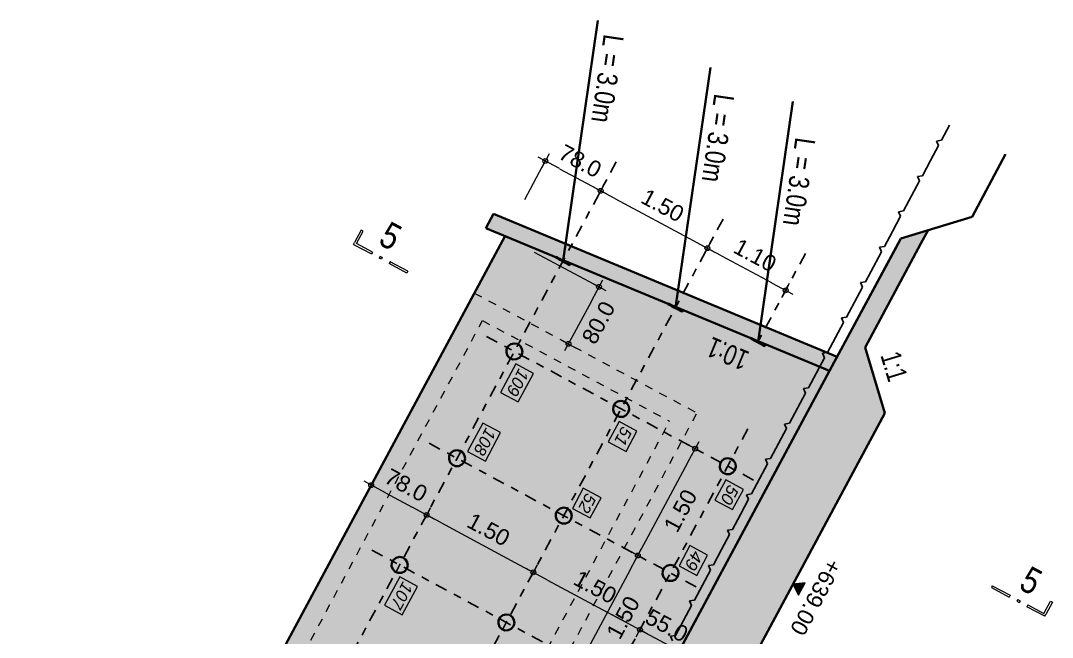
# Model space of a CAD drawing. Header units: metres. Extents: x 2711799 to 2711985, y 1236908 to 1237087.
# Drawn here: x 2711847.21 to 2711859.99, y 1236990.35 to 1236997.98 of the extents above; entities that cross this region are included whole.
import ezdxf

# ---------------------------------------------------------------- set-up
doc = ezdxf.new("R2010")
doc.units = ezdxf.units.M
doc.header["$PDMODE"] = 2
doc.header["$PDSIZE"] = -2
for name, pattern in [('ALL_S17', [0.0005, 0, -0.0005]), ('AUSGEZOGEN', [0]), ('PUNKT2_S9', [0.35, 0.15, -0.1, 0, -0.1])]:
    doc.linetypes.add(name, pattern=pattern)
for name, color, linetype, lineweight in [('XR$10$Bauteilachse', 7, 'PUNKT2_S9', 25), ('XR$10$Beton Ansicht', 7, 'AUSGEZOGEN', 35), ('XR$10$Betonierfugen', 7, 'AUSGEZOGEN', 25), ('XR$10$STANDARD_1', 7, 'AUSGEZOGEN', 13), ('XR$10$Text Decke', 7, 'AUSGEZOGEN', 18), ('XR$10$Vermassung Decke', 7, 'AUSGEZOGEN', 18), ('XR$10$Vermassung Schnitte', 7, 'AUSGEZOGEN', 18), ('XR$10$Wand Beton bewehrt', 7, 'AUSGEZOGEN', 50), ('XR$11$Decke', 7, 'AUSGEZOGEN', 35)]:
    doc.layers.add(name, color=color, linetype=linetype, lineweight=lineweight)
doc.styles.add('ARIAL', font='arial.ttf')
doc.dimstyles.new('DIMSTYLE_4', dxfattribs={"dimtxt": 0.2, "dimasz": 0.2, "dimexe": 0, "dimexo": 0, "dimgap": 0.1, "dimtad": 2, "dimdec": 1, "dimlfac": 100, "dimrnd": 0.5, "dimzin": 4, "dimdsep": 46, "dimtxsty": 'ARIAL', "dimblk1": 'ALL_ML_KREIS', "dimblk2": 'ALL_ML_KREIS', "dimsah": 1, "dimcen": 0, "dimclrd": 7, "dimclre": 7, "dimclrt": 7, "dimadec": 0, "dimazin": 0, "dimtfac": 1, "dimtdec": 0, "dimtix": 1, "dimtmove": 2, "dimatfit": 3, "dimfxl": 0, "dimtzin": 0, "dimlwd": 0, "dimlwe": 18, "dimarcsym": 0})
doc.dimstyles.new('DIMSTYLE_6', dxfattribs={"dimtxt": 0.2, "dimasz": 0.2, "dimexe": 0, "dimexo": 0, "dimgap": 0.1, "dimtad": 2, "dimrnd": 0.005, "dimzin": 4, "dimdsep": 46, "dimtxsty": 'ARIAL', "dimblk1": 'ALL_ML_KREIS', "dimblk2": 'ALL_ML_KREIS', "dimsah": 1, "dimcen": 0, "dimclrd": 7, "dimclre": 7, "dimclrt": 7, "dimadec": 0, "dimazin": 0, "dimtfac": 1, "dimtdec": 0, "dimtix": 1, "dimtmove": 2, "dimatfit": 3, "dimfxl": 0, "dimtzin": 0, "dimlwd": 0, "dimlwe": 18, "dimarcsym": 0})
doc.dimstyles.new('DIMSTYLE_7', dxfattribs={"dimtxt": 0.2, "dimasz": 0.2, "dimexe": 0, "dimexo": 0, "dimgap": 0.1, "dimtad": 2, "dimdec": 1, "dimlfac": 100, "dimrnd": 0.5, "dimzin": 4, "dimdsep": 46, "dimtxsty": 'ARIAL', "dimblk1": 'ALL_ML_KREIS', "dimblk2": 'ALL_ML_KREIS', "dimsah": 1, "dimcen": 0, "dimclrd": 7, "dimclre": 7, "dimclrt": 7, "dimadec": 0, "dimazin": 0, "dimtfac": 1, "dimtdec": 0, "dimtix": 1, "dimtmove": 2, "dimatfit": 3, "dimfxl": 0, "dimtvp": 1.2, "dimtzin": 0, "dimlwd": 0, "dimlwe": 18, "dimarcsym": 0})

# ---------------------------------------------------------------- blocks, each defined once
blk = doc.blocks.new('MUSTERELEMENT_26')
at = {"layer": 'XR$10$Betonierfugen', "color": 7, "linetype": 'AUSGEZOGEN', "lineweight": 25, "transparency": 33554687}
for p, q in [((53.838, -50.772), (53.627, -50.772)), ((53.627, -50.772), (53.627, -50.772)), ((53.875, -50.822), (53.838, -50.772)), ((53.875, -50.822), (53.912, -50.772)), ((54.123, -50.772), (53.912, -50.772)), ((54.335, -50.772), (54.123, -50.772)), ((54.372, -50.822), (54.335, -50.772)), ((54.372, -50.822), (54.409, -50.772)), ((54.62, -50.772), (54.409, -50.772)), ((54.831, -50.772), (54.62, -50.772)), ((54.869, -50.822), (54.831, -50.772)), ((54.869, -50.822), (54.906, -50.772)), ((55.117, -50.772), (54.906, -50.772)), ((55.328, -50.772), (55.117, -50.772)), ((55.365, -50.822), (55.328, -50.772)), ((55.365, -50.822), (55.403, -50.772)), ((55.614, -50.772), (55.403, -50.772)), ((55.825, -50.772), (55.614, -50.772)), ((55.862, -50.822), (55.825, -50.772)), ((55.862, -50.822), (55.9, -50.772)), ((56.111, -50.772), (55.9, -50.772)), ((56.322, -50.772), (56.111, -50.772)), ((56.359, -50.822), (56.322, -50.772)), ((56.359, -50.822), (56.396, -50.772)), ((56.608, -50.772), (56.396, -50.772)), ((56.819, -50.772), (56.608, -50.772)), ((56.856, -50.822), (56.819, -50.772)), ((56.856, -50.822), (56.893, -50.772)), ((57.104, -50.772), (56.893, -50.772)), ((57.315, -50.772), (57.104, -50.772)), ((57.353, -50.822), (57.315, -50.772)), ((57.353, -50.822), (57.39, -50.772)), ((57.601, -50.772), (57.39, -50.772)), ((57.812, -50.772), (57.601, -50.772)), ((57.85, -50.822), (57.812, -50.772)), ((57.85, -50.822), (57.887, -50.772)), ((58.098, -50.772), (57.887, -50.772)), ((58.309, -50.772), (58.098, -50.772)), ((58.346, -50.822), (58.309, -50.772)), ((58.346, -50.822), (58.384, -50.772)), ((58.595, -50.772), (58.384, -50.772)), ((58.806, -50.772), (58.595, -50.772)), ((58.843, -50.822), (58.806, -50.772)), ((58.843, -50.822), (58.88, -50.772)), ((59.092, -50.772), (58.88, -50.772)), ((59.303, -50.772), (59.092, -50.772)), ((59.34, -50.822), (59.303, -50.772)), ((59.34, -50.822), (59.377, -50.772)), ((59.588, -50.772), (59.377, -50.772)), ((59.8, -50.772), (59.588, -50.772)), ((59.837, -50.822), (59.8, -50.772)), ((59.837, -50.822), (59.874, -50.772)), ((60.085, -50.772), (59.874, -50.772)), ((60.296, -50.772), (60.085, -50.772)), ((60.334, -50.822), (60.296, -50.772)), ((60.334, -50.822), (60.371, -50.772)), ((60.582, -50.772), (60.371, -50.772)), ((60.793, -50.772), (60.582, -50.772)), ((60.83, -50.822), (60.793, -50.772)), ((60.83, -50.822), (60.868, -50.772))]:
    blk.add_line(p, q, dxfattribs=at)
blk = doc.blocks.new('COMPLEX_KOTENVERMASSUNG_2')
at = {"layer": 'XR$10$Vermassung Schnitte', "linetype": 'AUSGEZOGEN', "lineweight": 18, "transparency": 33554687}
blk.add_hatch(color=7, dxfattribs=at).paths.add_polyline_path([(59.633, -49.665), (59.458, -49.665), (59.545, -49.79)])
at = {"layer": 'XR$10$Vermassung Schnitte', "color": 7, "linetype": 'AUSGEZOGEN', "lineweight": 18, "transparency": 33554687}
for p, q in [((59.633, -49.665), (59.458, -49.665)), ((59.458, -49.665), (59.545, -49.79)), ((59.545, -49.79), (59.633, -49.665)), ((59.545, -49.79), (59.545, -49.79)), ((59.545, -49.79), (59.545, -49.79)), ((59.545, -49.79), (59.545, -49.79)), ((59.545, -49.79), (59.545, -49.79))]:
    blk.add_line(p, q, dxfattribs=at)
at = {"layer": 'XR$10$Vermassung Schnitte', "color": 7, "linetype": 'AUSGEZOGEN', "lineweight": 18, "transparency": 33554687, "insert": (59.043, -49.565), "char_height": 0.2, "width": 1.11716, "attachment_point": 7, "style": 'ARIAL'}
blk.add_mtext('\\W1.00;+639.00', dxfattribs=at)
blk = doc.blocks.new('ALL_ML_KREIS')
at = {"color": 0, "linetype": 'ByBlock', "lineweight": -2}
for p, q in [((-1, 0), (0.5, 0)), ((0, -0.5), (0, 0.5))]:
    blk.add_line(p, q, dxfattribs=at)
blk.add_circle((0, 0), 0.15, dxfattribs=at)
blk = doc.blocks.new('*D1565')
at = {"layer": 'DEFPOINTS', "color": 0, "transparency": 16777216}
for p in [(2711853.573, 1236995.121), (2711853.996, 1236993.985), (2711853.996, 1236993.985)]:
    blk.add_point(p, dxfattribs=at)
at = {"layer": 'XR$10$Vermassung Decke', "color": 7, "lineweight": 18, "transparency": 16777216}
blk.add_line((2711853.573, 1236995.121), (2711854.374, 1236994.69), dxfattribs=at)
at = {"layer": 'XR$10$Vermassung Decke', "color": 7, "lineweight": 0, "transparency": 16777216}
blk.add_line((2711854.28, 1236994.514), (2711854.09, 1236994.162), dxfattribs=at)
at = {"layer": 'XR$10$Vermassung Decke', "color": 7, "lineweight": 0, "transparency": 16777216, "xscale": 0.2, "yscale": 0.2, "zscale": 0.2}
for p, rotation in [((2711854.374, 1236994.69), 61.73568339642876), ((2711853.996, 1236993.985), 241.7356833964287)]:
    blk.add_blockref('ALL_ML_KREIS', p, dxfattribs=dict(at, rotation=rotation))
at = {"layer": 'XR$10$Vermassung Decke', "color": 7, "lineweight": 18, "transparency": 16777216, "insert": (2711854.368, 1236994.248), "char_height": 0.2, "width": 0.66667, "attachment_point": 5, "rotation": 61.7357, "style": 'ARIAL'}
blk.add_mtext('80.0', dxfattribs=at)
blk = doc.blocks.new('*D1571')
at = {"layer": 'DEFPOINTS', "color": 0, "transparency": 16777216}
for p in [(2711855.565, 1236992.688), (2711854.854, 1236991.367), (2711854.854, 1236991.367)]:
    blk.add_point(p, dxfattribs=at)
at = {"layer": 'XR$10$Vermassung Decke', "color": 7, "lineweight": 0, "transparency": 16777216}
blk.add_line((2711855.47, 1236992.512), (2711854.949, 1236991.543), dxfattribs=at)
at = {"layer": 'XR$10$Vermassung Decke', "color": 7, "lineweight": 0, "transparency": 16777216, "xscale": 0.2, "yscale": 0.2, "zscale": 0.2}
for p, rotation in [((2711855.565, 1236992.688), 61.73568339642876), ((2711854.854, 1236991.367), 241.7356833964287)]:
    blk.add_blockref('ALL_ML_KREIS', p, dxfattribs=dict(at, rotation=rotation))
at = {"layer": 'XR$10$Vermassung Decke', "color": 7, "lineweight": 18, "transparency": 16777216, "insert": (2711855.383, 1236991.92), "char_height": 0.2, "width": 0.66667, "attachment_point": 5, "rotation": 61.7357, "style": 'ARIAL'}
blk.add_mtext('1.50', dxfattribs=at)
blk = doc.blocks.new('*D1572')
at = {"layer": 'DEFPOINTS', "color": 0, "transparency": 16777216}
for p in [(2711854.854, 1236991.367), (2711854.144, 1236990.045), (2711854.144, 1236990.045)]:
    blk.add_point(p, dxfattribs=at)
at = {"layer": 'XR$10$Vermassung Decke', "color": 7, "lineweight": 0, "transparency": 16777216}
blk.add_line((2711854.76, 1236991.19), (2711854.239, 1236990.222), dxfattribs=at)
at = {"layer": 'XR$10$Vermassung Decke', "color": 7, "lineweight": 0, "transparency": 16777216, "xscale": 0.2, "yscale": 0.2, "zscale": 0.2}
for p, rotation in [((2711854.854, 1236991.367), 61.73568339642876), ((2711854.144, 1236990.045), 241.7356833964287)]:
    blk.add_blockref('ALL_ML_KREIS', p, dxfattribs=dict(at, rotation=rotation))
at = {"layer": 'XR$10$Vermassung Decke', "color": 7, "lineweight": 18, "transparency": 16777216, "insert": (2711854.673, 1236990.599), "char_height": 0.2, "width": 0.66667, "attachment_point": 5, "rotation": 61.7357, "style": 'ARIAL'}
blk.add_mtext('1.50', dxfattribs=at)
blk = doc.blocks.new('*D1516')
at = {"layer": 'DEFPOINTS', "color": 0, "transparency": 16777216}
for p in [(2711851.553, 1236992.237), (2711852.239, 1236991.868), (2711852.239, 1236991.868)]:
    blk.add_point(p, dxfattribs=at)
at = {"layer": 'XR$10$Vermassung Decke', "color": 7, "lineweight": 0, "transparency": 16777216}
blk.add_line((2711851.729, 1236992.142), (2711852.062, 1236991.963), dxfattribs=at)
at = {"layer": 'XR$10$Vermassung Decke', "color": 7, "lineweight": 0, "transparency": 16777216, "xscale": 0.2, "yscale": 0.2, "zscale": 0.2}
for p, rotation in [((2711851.553, 1236992.237), 151.7356834027459), ((2711852.239, 1236991.868), 331.7356834027458)]:
    blk.add_blockref('ALL_ML_KREIS', p, dxfattribs=dict(at, rotation=rotation))
at = {"layer": 'XR$10$Vermassung Decke', "color": 7, "lineweight": 18, "transparency": 16777216, "insert": (2711851.985, 1236992.236), "char_height": 0.2, "width": 0.66667, "attachment_point": 5, "rotation": 331.7357, "style": 'ARIAL'}
blk.add_mtext('78.0', dxfattribs=at)
blk = doc.blocks.new('*D1517')
at = {"layer": 'DEFPOINTS', "color": 0, "transparency": 16777216}
for p in [(2711852.239, 1236991.868), (2711853.56, 1236991.158), (2711853.56, 1236991.158)]:
    blk.add_point(p, dxfattribs=at)
at = {"layer": 'XR$10$Vermassung Decke', "color": 7, "lineweight": 0, "transparency": 16777216}
blk.add_line((2711852.415, 1236991.774), (2711853.384, 1236991.253), dxfattribs=at)
at = {"layer": 'XR$10$Vermassung Decke', "color": 7, "lineweight": 0, "transparency": 16777216, "xscale": 0.2, "yscale": 0.2, "zscale": 0.2}
for p, rotation in [((2711852.239, 1236991.868), 151.7356834027459), ((2711853.56, 1236991.158), 331.7356834027458)]:
    blk.add_blockref('ALL_ML_KREIS', p, dxfattribs=dict(at, rotation=rotation))
at = {"layer": 'XR$10$Vermassung Decke', "color": 7, "lineweight": 18, "transparency": 16777216, "insert": (2711853.006, 1236991.687), "char_height": 0.2, "width": 0.66667, "attachment_point": 5, "rotation": 331.7357, "style": 'ARIAL'}
blk.add_mtext('1.50', dxfattribs=at)
blk = doc.blocks.new('*D1518')
at = {"layer": 'DEFPOINTS', "color": 0, "transparency": 16777216}
for p in [(2711853.56, 1236991.158), (2711854.881, 1236990.448), (2711854.881, 1236990.448)]:
    blk.add_point(p, dxfattribs=at)
at = {"layer": 'XR$10$Vermassung Decke', "color": 7, "lineweight": 0, "transparency": 16777216}
blk.add_line((2711853.736, 1236991.063), (2711854.705, 1236990.543), dxfattribs=at)
at = {"layer": 'XR$10$Vermassung Decke', "color": 7, "lineweight": 0, "transparency": 16777216, "xscale": 0.2, "yscale": 0.2, "zscale": 0.2}
for p, rotation in [((2711853.56, 1236991.158), 151.7356834027459), ((2711854.881, 1236990.448), 331.7356834027458)]:
    blk.add_blockref('ALL_ML_KREIS', p, dxfattribs=dict(at, rotation=rotation))
at = {"layer": 'XR$10$Vermassung Decke', "color": 7, "lineweight": 18, "transparency": 16777216, "insert": (2711854.327, 1236990.976), "char_height": 0.2, "width": 0.66667, "attachment_point": 5, "rotation": 331.7357, "style": 'ARIAL'}
blk.add_mtext('1.50', dxfattribs=at)
blk = doc.blocks.new('*D1519')
at = {"layer": 'DEFPOINTS', "color": 0, "transparency": 16777216}
for p in [(2711854.881, 1236990.448), (2711855.367, 1236990.187), (2711855.367, 1236990.187)]:
    blk.add_point(p, dxfattribs=at)
at = {"layer": 'XR$10$Vermassung Decke', "color": 7, "lineweight": 0, "transparency": 16777216}
for p, q in [((2711854.705, 1236990.543), (2711854.529, 1236990.637)), ((2711854.881, 1236990.448), (2711855.367, 1236990.187)), ((2711855.543, 1236990.092), (2711855.719, 1236989.997))]:
    blk.add_line(p, q, dxfattribs=at)
at = {"layer": 'XR$10$Vermassung Decke', "color": 7, "lineweight": 0, "transparency": 16777216, "xscale": 0.2, "yscale": 0.2, "zscale": 0.2}
for p, rotation in [((2711854.881, 1236990.448), 331.7356834027458), ((2711855.367, 1236990.187), 151.7356834027459)]:
    blk.add_blockref('ALL_ML_KREIS', p, dxfattribs=dict(at, rotation=rotation))
at = {"layer": 'XR$10$Vermassung Decke', "color": 7, "lineweight": 18, "transparency": 16777216, "insert": (2711855.213, 1236990.5), "char_height": 0.2, "width": 0.66667, "attachment_point": 5, "rotation": 331.7357, "style": 'ARIAL'}
blk.add_mtext('55.0', dxfattribs=at)
blk = doc.blocks.new('*D1530')
at = {"layer": 'DEFPOINTS', "color": 0, "transparency": 16777216}
for p in [(2711854.395, 1236995.878), (2711854.395, 1236995.878), (2711853.454, 1236995.772)]:
    blk.add_point(p, dxfattribs=at)
at = {"layer": 'XR$10$Vermassung Decke', "color": 7, "lineweight": 18, "transparency": 16777216}
blk.add_line((2711853.454, 1236995.772), (2711853.709, 1236996.247), dxfattribs=at)
at = {"layer": 'XR$10$Vermassung Decke', "color": 7, "lineweight": 0, "transparency": 16777216}
blk.add_line((2711853.885, 1236996.152), (2711854.218, 1236995.973), dxfattribs=at)
at = {"layer": 'XR$10$Vermassung Decke', "color": 7, "lineweight": 0, "transparency": 16777216, "xscale": 0.2, "yscale": 0.2, "zscale": 0.2}
for p, rotation in [((2711853.709, 1236996.247), 151.7356834027459), ((2711854.395, 1236995.878), 331.7356834027458)]:
    blk.add_blockref('ALL_ML_KREIS', p, dxfattribs=dict(at, rotation=rotation))
at = {"layer": 'XR$10$Vermassung Decke', "color": 7, "lineweight": 18, "transparency": 16777216, "insert": (2711854.141, 1236996.246), "char_height": 0.2, "width": 0.66667, "attachment_point": 5, "rotation": 331.7357, "style": 'ARIAL'}
blk.add_mtext('78.0', dxfattribs=at)
blk = doc.blocks.new('*D1531')
at = {"layer": 'DEFPOINTS', "color": 0, "transparency": 16777216}
for p in [(2711854.395, 1236995.878), (2711855.716, 1236995.168), (2711855.716, 1236995.168)]:
    blk.add_point(p, dxfattribs=at)
at = {"layer": 'XR$10$Vermassung Decke', "color": 7, "lineweight": 0, "transparency": 16777216}
blk.add_line((2711854.571, 1236995.784), (2711855.54, 1236995.263), dxfattribs=at)
at = {"layer": 'XR$10$Vermassung Decke', "color": 7, "lineweight": 0, "transparency": 16777216, "xscale": 0.2, "yscale": 0.2, "zscale": 0.2}
for p, rotation in [((2711854.395, 1236995.878), 151.7356834027459), ((2711855.716, 1236995.168), 331.7356834027458)]:
    blk.add_blockref('ALL_ML_KREIS', p, dxfattribs=dict(at, rotation=rotation))
at = {"layer": 'XR$10$Vermassung Decke', "color": 7, "lineweight": 18, "transparency": 16777216, "insert": (2711855.162, 1236995.697), "char_height": 0.2, "width": 0.66667, "attachment_point": 5, "rotation": 331.7357, "style": 'ARIAL'}
blk.add_mtext('1.50', dxfattribs=at)
blk = doc.blocks.new('*D1532')
at = {"layer": 'DEFPOINTS', "color": 0, "transparency": 16777216}
for p in [(2711855.716, 1236995.168), (2711856.685, 1236994.647), (2711856.685, 1236994.647)]:
    blk.add_point(p, dxfattribs=at)
at = {"layer": 'XR$10$Vermassung Decke', "color": 7, "lineweight": 0, "transparency": 16777216}
blk.add_line((2711855.892, 1236995.073), (2711856.508, 1236994.742), dxfattribs=at)
at = {"layer": 'XR$10$Vermassung Decke', "color": 7, "lineweight": 0, "transparency": 16777216, "xscale": 0.2, "yscale": 0.2, "zscale": 0.2}
for p, rotation in [((2711855.716, 1236995.168), 151.7356834027459), ((2711856.685, 1236994.647), 331.7356834027458)]:
    blk.add_blockref('ALL_ML_KREIS', p, dxfattribs=dict(at, rotation=rotation))
at = {"layer": 'XR$10$Vermassung Decke', "color": 7, "lineweight": 18, "transparency": 16777216, "insert": (2711856.307, 1236995.081), "char_height": 0.2, "width": 0.66667, "attachment_point": 5, "rotation": 331.7357, "style": 'ARIAL'}
blk.add_mtext('1.10', dxfattribs=at)

msp = doc.modelspace()

# ---------------------------------------------------------------- hatches: boundary and pattern name
at = {"layer": 'XR$10$Wand Beton bewehrt', "linetype": 'AUSGEZOGEN', "lineweight": 35, "transparency": 33554687}
for points in [[(2711853.35, 1236993.7941), (2711853.3874, 1236993.8122), (2711853.4143, 1236993.8439), (2711853.4259, 1236993.8838), (2711853.4203, 1236993.925), (2711853.3985, 1236993.9604), (2711853.3641, 1236993.9838), (2711853.3232, 1236993.9912), (2711853.2828, 1236993.9813), (2711853.2499, 1236993.9559), (2711853.2302, 1236993.9193), (2711853.2271, 1236993.8778), (2711853.2412, 1236993.8387), (2711853.2699, 1236993.8086), (2711853.3084, 1236993.7929)], [(2711854.6711, 1236993.0838), (2711854.7086, 1236993.1019), (2711854.7354, 1236993.1336), (2711854.7471, 1236993.1735), (2711854.7415, 1236993.2147), (2711854.7196, 1236993.2501), (2711854.6853, 1236993.2735), (2711854.6443, 1236993.2809), (2711854.6039, 1236993.271), (2711854.5711, 1236993.2456), (2711854.5514, 1236993.209), (2711854.5483, 1236993.1675), (2711854.5623, 1236993.1283), (2711854.5911, 1236993.0983), (2711854.6295, 1236993.0825)], [(2711852.6396, 1236992.473), (2711852.6771, 1236992.491), (2711852.704, 1236992.5227), (2711852.7156, 1236992.5627), (2711852.71, 1236992.6039), (2711852.6882, 1236992.6392), (2711852.6538, 1236992.6626), (2711852.6129, 1236992.6701), (2711852.5725, 1236992.6602), (2711852.5396, 1236992.6347), (2711852.5199, 1236992.5981), (2711852.5168, 1236992.5566), (2711852.5309, 1236992.5175), (2711852.5596, 1236992.4875), (2711852.5981, 1236992.4717)], [(2711855.9923, 1236992.3735), (2711856.0297, 1236992.3916), (2711856.0566, 1236992.4233), (2711856.0683, 1236992.4632), (2711856.0627, 1236992.5044), (2711856.0408, 1236992.5398), (2711856.0064, 1236992.5632), (2711855.9655, 1236992.5706), (2711855.9251, 1236992.5607), (2711855.8922, 1236992.5353), (2711855.8725, 1236992.4986), (2711855.8694, 1236992.4572), (2711855.8835, 1236992.418), (2711855.9122, 1236992.388), (2711855.9507, 1236992.3722)], [(2711853.9608, 1236991.7626), (2711853.9983, 1236991.7807), (2711854.0251, 1236991.8124), (2711854.0368, 1236991.8524), (2711854.0312, 1236991.8936), (2711854.0093, 1236991.9289), (2711853.9749, 1236991.9523), (2711853.934, 1236991.9597), (2711853.8936, 1236991.9499), (2711853.8608, 1236991.9244), (2711853.8411, 1236991.8878), (2711853.838, 1236991.8463), (2711853.852, 1236991.8072), (2711853.8808, 1236991.7771), (2711853.9192, 1236991.7614)], [(2711851.9668, 1236991.1699), (2711851.9937, 1236991.2016), (2711852.0053, 1236991.2415), (2711851.9997, 1236991.2827), (2711851.9778, 1236991.3181), (2711851.9435, 1236991.3415), (2711851.9026, 1236991.3489), (2711851.8622, 1236991.339), (2711851.8293, 1236991.3136), (2711851.8096, 1236991.2769), (2711851.8065, 1236991.2355), (2711851.8205, 1236991.1963), (2711851.8493, 1236991.1663), (2711851.8878, 1236991.1505), (2711851.9293, 1236991.1518)], [(2711855.282, 1236991.0523), (2711855.3194, 1236991.0704), (2711855.3463, 1236991.1021), (2711855.3579, 1236991.142), (2711855.3523, 1236991.1832), (2711855.3305, 1236991.2186), (2711855.2961, 1236991.242), (2711855.2552, 1236991.2494), (2711855.2148, 1236991.2396), (2711855.1819, 1236991.2141), (2711855.1622, 1236991.1775), (2711855.1591, 1236991.136), (2711855.1732, 1236991.0969), (2711855.2019, 1236991.0668), (2711855.2404, 1236991.0511)], [(2711853.288, 1236990.4595), (2711853.3148, 1236990.4913), (2711853.3265, 1236990.5312), (2711853.3209, 1236990.5724), (2711853.299, 1236990.6078), (2711853.2646, 1236990.6312), (2711853.2237, 1236990.6386), (2711853.1833, 1236990.6287), (2711853.1504, 1236990.6033), (2711853.1308, 1236990.5666), (2711853.1277, 1236990.5252), (2711853.1417, 1236990.486), (2711853.1704, 1236990.456), (2711853.2089, 1236990.4402), (2711853.2505, 1236990.4415)]]:
    msp.add_hatch(color=6, dxfattribs=at).paths.add_polyline_path(points)
at = {"layer": 'XR$11$Decke', "lineweight": 25, "transparency": 33554687}
for color, points in [(131, [(2711857.2287, 1236993.6495), (2711857.3234, 1236993.8256), (2711853.0682, 1236995.5928), (2711852.9735, 1236995.4167)]), (131, [(2711857.2287, 1236993.6495), (2711853.2103, 1236995.3193), (2711846.2767, 1236982.423), (2711846.3666, 1236982.3776), (2711840.5579, 1236971.5735), (2711845.5275, 1236968.2252), (2711846.0526, 1236969.3243), (2711848.2535, 1236972.9435), (2711850.8974, 1236978.5999), (2711850.4926, 1236979.9462), (2711850.8073, 1236980.5315), (2711850.2911, 1236980.7458)]), (31, [(2711850.4926, 1236979.9462), (2711851.1392, 1236977.7959), (2711853.9292, 1236982.9903), (2711853.486, 1236984.4709), (2711855.9363, 1236989.0284), (2711855.8548, 1236989.299), (2711857.9133, 1236993.1278), (2711857.6689, 1236993.9404), (2711858.4497, 1236995.3926), (2711858.1102, 1236995.2891), (2711850.2911, 1236980.7458), (2711850.8073, 1236980.5315)])]:
    msp.add_hatch(color=color, dxfattribs=at).paths.add_polyline_path(points)

# ---------------------------------------------------------------- linework, layer by layer
at = {"layer": 'XR$10$Bauteilachse', "transparency": 33554687}
for p, q in [((2711854.5883, 1236996.2388, 640.05), (2711840.5147, 1236970.0623, 640.05)), ((2711855.9094, 1236995.5285, 640.05), (2711841.8358, 1236969.352, 640.05)), ((2711856.9303, 1236995.1045, 640.05), (2711856.3574, 1236994.0388, 640.05)), ((2711856.2856, 1236992.3002, 640.05), (2711852.9651, 1236994.0854, 640.05)), ((2711856.2172, 1236992.9333, 640.05), (2711843.157, 1236968.6416, 640.05)), ((2711855.5753, 1236990.979, 640.05), (2711852.2548, 1236992.7642, 640.05)), ((2711854.865, 1236989.6578, 640.05), (2711851.5445, 1236991.4431, 640.05))]:
    msp.add_line(p, q, dxfattribs=at)
at = {"layer": 'XR$10$Beton Ansicht', "transparency": 33554687}
for p, q in [((2711858.9929, 1236995.5582, 640.05), (2711859.4081, 1236996.3304, 640.05)), ((2711859.4081, 1236996.3304, 640.05), (2711858.9929, 1236995.5582, 640.05)), ((2711853.0682, 1236995.5928, 640.05), (2711852.9735, 1236995.4167, 640.05)), ((2711853.0682, 1236995.5928, 640.05), (2711857.3234, 1236993.8256, 640.05)), ((2711858.1102, 1236995.2891, 640.05), (2711858.9929, 1236995.5582, 640.05)), ((2711852.9735, 1236995.4167, 640.05), (2711857.2287, 1236993.6495, 640.05)), ((2711846.2767, 1236982.423, 640.05), (2711853.2103, 1236995.3193, 640.05)), ((2711853.2103, 1236995.3193, 640.05), (2711846.2767, 1236982.423, 640.05)), ((2711846.2767, 1236982.423, 640.05), (2711853.2103, 1236995.3193, 640.05)), ((2711853.1913, 1236995.3262, 640.05), (2711857.2287, 1236993.6495, 640.05)), ((2711853.1913, 1236995.3262, 640.05), (2711857.2287, 1236993.6495, 640.05)), ((2711857.2287, 1236993.6495, 640.05), (2711853.1913, 1236995.3262, 640.05)), ((2711857.2287, 1236993.6495, 640.05), (2711858.1102, 1236995.2891, 640.05)), ((2711858.0353, 1236995.1498, 640.05), (2711858.1102, 1236995.2891, 640.05)), ((2711858.1102, 1236995.2891, 640.05), (2711858.0353, 1236995.1498, 640.05)), ((2711858.3602, 1236995.2262, 640.05), (2711858.4497, 1236995.3926, 640.05)), ((2711858.4497, 1236995.3926, 640.05), (2711858.3602, 1236995.2262, 640.05)), ((2711857.2287, 1236993.6495, 640.05), (2711858.0353, 1236995.1498, 640.05)), ((2711858.0353, 1236995.1498, 640.05), (2711857.2287, 1236993.6495, 640.05)), ((2711858.3602, 1236995.2262, 640.05), (2711857.6689, 1236993.9404, 640.05)), ((2711857.6689, 1236993.9404, 640.05), (2711858.3602, 1236995.2262, 640.05)), ((2711853.2271, 1236993.8778, 640.05), (2711853.2302, 1236993.9193, 640.05)), ((2711853.2412, 1236993.8387, 640.05), (2711853.2271, 1236993.8778, 640.05)), ((2711853.2302, 1236993.9193, 640.05), (2711853.2499, 1236993.9559, 640.05)), ((2711853.2499, 1236993.9559, 640.05), (2711853.2828, 1236993.9813, 640.05)), ((2711853.2828, 1236993.9813, 640.05), (2711853.3232, 1236993.9912, 640.05)), ((2711853.3232, 1236993.9912, 640.05), (2711853.3641, 1236993.9838, 640.05)), ((2711853.3641, 1236993.9838, 640.05), (2711853.3985, 1236993.9604, 640.05)), ((2711853.3985, 1236993.9604, 640.05), (2711853.4203, 1236993.925, 640.05)), ((2711853.4259, 1236993.8838, 640.05), (2711853.4143, 1236993.8439, 640.05)), ((2711853.4203, 1236993.925, 640.05), (2711853.4259, 1236993.8838, 640.05)), ((2711857.9133, 1236993.1278, 640.05), (2711857.6689, 1236993.9404, 640.05)), ((2711857.6689, 1236993.9404, 640.05), (2711857.9133, 1236993.1278, 640.05)), ((2711853.2699, 1236993.8086, 640.05), (2711853.2412, 1236993.8387, 640.05)), ((2711853.3084, 1236993.7929, 640.05), (2711853.2699, 1236993.8086, 640.05)), ((2711853.35, 1236993.7941, 640.05), (2711853.3084, 1236993.7929, 640.05)), ((2711853.3874, 1236993.8122, 640.05), (2711853.35, 1236993.7941, 640.05)), ((2711853.4143, 1236993.8439, 640.05), (2711853.3874, 1236993.8122, 640.05)), ((2711857.2287, 1236993.6495, 640.05), (2711850.2911, 1236980.7458, 640.05)), ((2711850.2911, 1236980.7458, 640.05), (2711857.2287, 1236993.6495, 640.05)), ((2711854.5514, 1236993.209, 640.05), (2711854.5711, 1236993.2456, 640.05)), ((2711854.5711, 1236993.2456, 640.05), (2711854.6039, 1236993.271, 640.05)), ((2711854.6039, 1236993.271, 640.05), (2711854.6443, 1236993.2809, 640.05)), ((2711854.6443, 1236993.2809, 640.05), (2711854.6853, 1236993.2735, 640.05)), ((2711854.6853, 1236993.2735, 640.05), (2711854.7196, 1236993.2501, 640.05)), ((2711854.7196, 1236993.2501, 640.05), (2711854.7415, 1236993.2147, 640.05)), ((2711854.5483, 1236993.1675, 640.05), (2711854.5514, 1236993.209, 640.05)), ((2711854.5623, 1236993.1283, 640.05), (2711854.5483, 1236993.1675, 640.05)), ((2711854.5911, 1236993.0983, 640.05), (2711854.5623, 1236993.1283, 640.05)), ((2711854.7354, 1236993.1336, 640.05), (2711854.7086, 1236993.1019, 640.05)), ((2711854.7471, 1236993.1735, 640.05), (2711854.7354, 1236993.1336, 640.05)), ((2711854.7415, 1236993.2147, 640.05), (2711854.7471, 1236993.1735, 640.05)), ((2711855.8548, 1236989.299, 640.05), (2711857.9133, 1236993.1278, 640.05)), ((2711857.9133, 1236993.1278, 640.05), (2711855.8548, 1236989.299, 640.05)), ((2711854.6295, 1236993.0825, 640.05), (2711854.5911, 1236993.0983, 640.05)), ((2711854.6711, 1236993.0838, 640.05), (2711854.6295, 1236993.0825, 640.05)), ((2711854.7086, 1236993.1019, 640.05), (2711854.6711, 1236993.0838, 640.05)), ((2711852.5168, 1236992.5566, 640.05), (2711852.5199, 1236992.5981, 640.05)), ((2711852.5199, 1236992.5981, 640.05), (2711852.5396, 1236992.6347, 640.05)), ((2711852.5396, 1236992.6347, 640.05), (2711852.5725, 1236992.6602, 640.05)), ((2711852.5725, 1236992.6602, 640.05), (2711852.6129, 1236992.6701, 640.05)), ((2711852.6129, 1236992.6701, 640.05), (2711852.6538, 1236992.6626, 640.05)), ((2711852.6538, 1236992.6626, 640.05), (2711852.6882, 1236992.6392, 640.05)), ((2711852.6882, 1236992.6392, 640.05), (2711852.71, 1236992.6039, 640.05)), ((2711852.71, 1236992.6039, 640.05), (2711852.7156, 1236992.5627, 640.05)), ((2711852.5309, 1236992.5175, 640.05), (2711852.5168, 1236992.5566, 640.05)), ((2711852.5596, 1236992.4875, 640.05), (2711852.5309, 1236992.5175, 640.05)), ((2711852.5981, 1236992.4717, 640.05), (2711852.5596, 1236992.4875, 640.05)), ((2711852.6396, 1236992.473, 640.05), (2711852.5981, 1236992.4717, 640.05)), ((2711852.6771, 1236992.491, 640.05), (2711852.6396, 1236992.473, 640.05)), ((2711852.704, 1236992.5227, 640.05), (2711852.6771, 1236992.491, 640.05)), ((2711852.7156, 1236992.5627, 640.05), (2711852.704, 1236992.5227, 640.05)), ((2711855.8694, 1236992.4572, 640.05), (2711855.8725, 1236992.4986, 640.05)), ((2711855.8725, 1236992.4986, 640.05), (2711855.8922, 1236992.5353, 640.05)), ((2711855.8922, 1236992.5353, 640.05), (2711855.9251, 1236992.5607, 640.05)), ((2711855.9251, 1236992.5607, 640.05), (2711855.9655, 1236992.5706, 640.05)), ((2711855.9655, 1236992.5706, 640.05), (2711856.0064, 1236992.5632, 640.05)), ((2711856.0064, 1236992.5632, 640.05), (2711856.0408, 1236992.5398, 640.05)), ((2711856.0408, 1236992.5398, 640.05), (2711856.0627, 1236992.5044, 640.05)), ((2711856.0627, 1236992.5044, 640.05), (2711856.0683, 1236992.4632, 640.05)), ((2711855.8835, 1236992.418, 640.05), (2711855.8694, 1236992.4572, 640.05)), ((2711855.9122, 1236992.388, 640.05), (2711855.8835, 1236992.418, 640.05)), ((2711855.9507, 1236992.3722, 640.05), (2711855.9122, 1236992.388, 640.05)), ((2711855.9923, 1236992.3735, 640.05), (2711855.9507, 1236992.3722, 640.05)), ((2711856.0297, 1236992.3916, 640.05), (2711855.9923, 1236992.3735, 640.05)), ((2711856.0566, 1236992.4233, 640.05), (2711856.0297, 1236992.3916, 640.05)), ((2711856.0683, 1236992.4632, 640.05), (2711856.0566, 1236992.4233, 640.05)), ((2711853.8936, 1236991.9499, 640.05), (2711853.934, 1236991.9597, 640.05)), ((2711853.934, 1236991.9597, 640.05), (2711853.9749, 1236991.9523, 640.05)), ((2711853.838, 1236991.8463, 640.05), (2711853.8411, 1236991.8878, 640.05)), ((2711853.852, 1236991.8072, 640.05), (2711853.838, 1236991.8463, 640.05)), ((2711853.8411, 1236991.8878, 640.05), (2711853.8608, 1236991.9244, 640.05)), ((2711853.8608, 1236991.9244, 640.05), (2711853.8936, 1236991.9499, 640.05)), ((2711853.9749, 1236991.9523, 640.05), (2711854.0093, 1236991.9289, 640.05)), ((2711854.0093, 1236991.9289, 640.05), (2711854.0312, 1236991.8936, 640.05)), ((2711854.0368, 1236991.8524, 640.05), (2711854.0251, 1236991.8124, 640.05)), ((2711854.0312, 1236991.8936, 640.05), (2711854.0368, 1236991.8524, 640.05)), ((2711853.8808, 1236991.7771, 640.05), (2711853.852, 1236991.8072, 640.05)), ((2711853.9192, 1236991.7614, 640.05), (2711853.8808, 1236991.7771, 640.05)), ((2711853.9608, 1236991.7626, 640.05), (2711853.9192, 1236991.7614, 640.05)), ((2711853.9983, 1236991.7807, 640.05), (2711853.9608, 1236991.7626, 640.05)), ((2711854.0251, 1236991.8124, 640.05), (2711853.9983, 1236991.7807, 640.05)), ((2711851.8293, 1236991.3136, 640.05), (2711851.8622, 1236991.339, 640.05)), ((2711851.8622, 1236991.339, 640.05), (2711851.9026, 1236991.3489, 640.05)), ((2711851.9026, 1236991.3489, 640.05), (2711851.9435, 1236991.3415, 640.05)), ((2711851.9435, 1236991.3415, 640.05), (2711851.9778, 1236991.3181, 640.05)), ((2711851.9778, 1236991.3181, 640.05), (2711851.9997, 1236991.2827, 640.05)), ((2711851.8065, 1236991.2355, 640.05), (2711851.8096, 1236991.2769, 640.05)), ((2711851.8205, 1236991.1963, 640.05), (2711851.8065, 1236991.2355, 640.05)), ((2711851.8096, 1236991.2769, 640.05), (2711851.8293, 1236991.3136, 640.05)), ((2711851.8493, 1236991.1663, 640.05), (2711851.8205, 1236991.1963, 640.05)), ((2711851.9937, 1236991.2016, 640.05), (2711851.9668, 1236991.1699, 640.05)), ((2711852.0053, 1236991.2415, 640.05), (2711851.9937, 1236991.2016, 640.05)), ((2711851.9997, 1236991.2827, 640.05), (2711852.0053, 1236991.2415, 640.05)), ((2711855.1622, 1236991.1775, 640.05), (2711855.1819, 1236991.2141, 640.05)), ((2711855.1819, 1236991.2141, 640.05), (2711855.2148, 1236991.2396, 640.05)), ((2711855.2148, 1236991.2396, 640.05), (2711855.2552, 1236991.2494, 640.05)), ((2711855.2552, 1236991.2494, 640.05), (2711855.2961, 1236991.242, 640.05)), ((2711855.2961, 1236991.242, 640.05), (2711855.3305, 1236991.2186, 640.05)), ((2711855.3305, 1236991.2186, 640.05), (2711855.3523, 1236991.1832, 640.05)), ((2711851.8878, 1236991.1505, 640.05), (2711851.8493, 1236991.1663, 640.05)), ((2711851.9293, 1236991.1518, 640.05), (2711851.8878, 1236991.1505, 640.05)), ((2711851.9668, 1236991.1699, 640.05), (2711851.9293, 1236991.1518, 640.05)), ((2711855.1591, 1236991.136, 640.05), (2711855.1622, 1236991.1775, 640.05)), ((2711855.1732, 1236991.0969, 640.05), (2711855.1591, 1236991.136, 640.05)), ((2711855.2019, 1236991.0668, 640.05), (2711855.1732, 1236991.0969, 640.05)), ((2711855.2404, 1236991.0511, 640.05), (2711855.2019, 1236991.0668, 640.05)), ((2711855.3194, 1236991.0704, 640.05), (2711855.282, 1236991.0523, 640.05)), ((2711855.3463, 1236991.1021, 640.05), (2711855.3194, 1236991.0704, 640.05)), ((2711855.3579, 1236991.142, 640.05), (2711855.3463, 1236991.1021, 640.05)), ((2711855.3523, 1236991.1832, 640.05), (2711855.3579, 1236991.142, 640.05)), ((2711855.282, 1236991.0523, 640.05), (2711855.2404, 1236991.0511, 640.05)), ((2711853.1277, 1236990.5252, 640.05), (2711853.1308, 1236990.5666, 640.05)), ((2711853.1308, 1236990.5666, 640.05), (2711853.1504, 1236990.6033, 640.05)), ((2711853.1504, 1236990.6033, 640.05), (2711853.1833, 1236990.6287, 640.05)), ((2711853.1833, 1236990.6287, 640.05), (2711853.2237, 1236990.6386, 640.05)), ((2711853.2237, 1236990.6386, 640.05), (2711853.2646, 1236990.6312, 640.05)), ((2711853.2646, 1236990.6312, 640.05), (2711853.299, 1236990.6078, 640.05)), ((2711853.299, 1236990.6078, 640.05), (2711853.3209, 1236990.5724, 640.05)), ((2711853.3209, 1236990.5724, 640.05), (2711853.3265, 1236990.5312, 640.05)), ((2711853.1417, 1236990.486, 640.05), (2711853.1277, 1236990.5252, 640.05)), ((2711853.1704, 1236990.456, 640.05), (2711853.1417, 1236990.486, 640.05)), ((2711853.2089, 1236990.4402, 640.05), (2711853.1704, 1236990.456, 640.05)), ((2711853.2505, 1236990.4415, 640.05), (2711853.2089, 1236990.4402, 640.05)), ((2711853.288, 1236990.4595, 640.05), (2711853.2505, 1236990.4415, 640.05)), ((2711853.3148, 1236990.4913, 640.05), (2711853.288, 1236990.4595, 640.05)), ((2711853.3265, 1236990.5312, 640.05), (2711853.3148, 1236990.4913, 640.05))]:
    msp.add_line(p, q, dxfattribs=at)
at = {"layer": 'XR$10$STANDARD_1', "color": 6, "linetype": 'AUSGEZOGEN', "lineweight": 35, "transparency": 33554687}
for p, q in [((2711853.93, 1236995.0145, 640.05), (2711854.3613, 1236997.9834, 640.05)), ((2711855.3222, 1236994.4364, 640.05), (2711855.7534, 1236997.4052, 640.05)), ((2711856.3432, 1236994.0123, 640.05), (2711856.7744, 1236996.9812, 640.05)), ((2711853.844, 1236995.0608, 640.05), (2711853.8392, 1236995.052, 640.05)), ((2711853.8392, 1236995.052, 640.05), (2711853.8541, 1236995.044, 640.05)), ((2711853.8589, 1236995.0528, 640.05), (2711853.844, 1236995.0608, 640.05)), ((2711853.8589, 1236995.0528, 640.05), (2711853.8541, 1236995.044, 640.05)), ((2711853.8541, 1236995.044, 640.05), (2711853.8813, 1236995.0294, 640.05)), ((2711853.8861, 1236995.0382, 640.05), (2711853.8589, 1236995.0528, 640.05)), ((2711853.8861, 1236995.0382, 640.05), (2711853.8813, 1236995.0294, 640.05)), ((2711853.8813, 1236995.0294, 640.05), (2711853.9162, 1236995.0106, 640.05)), ((2711853.9209, 1236995.0194, 640.05), (2711853.8861, 1236995.0382, 640.05)), ((2711853.9209, 1236995.0194, 640.05), (2711853.9162, 1236995.0106, 640.05)), ((2711853.9162, 1236995.0106, 640.05), (2711853.9526, 1236994.9911, 640.05)), ((2711853.9573, 1236994.9999, 640.05), (2711853.9209, 1236995.0194, 640.05)), ((2711853.9573, 1236994.9999, 640.05), (2711853.9526, 1236994.9911, 640.05)), ((2711853.9526, 1236994.9911, 640.05), (2711853.9843, 1236994.974, 640.05)), ((2711853.989, 1236994.9828, 640.05), (2711853.9573, 1236994.9999, 640.05)), ((2711853.989, 1236994.9828, 640.05), (2711853.9843, 1236994.974, 640.05)), ((2711853.9843, 1236994.974, 640.05), (2711854.0058, 1236994.9624, 640.05)), ((2711854.0106, 1236994.9712, 640.05), (2711853.989, 1236994.9828, 640.05)), ((2711854.0106, 1236994.9712, 640.05), (2711854.0058, 1236994.9624, 640.05)), ((2711854.0058, 1236994.9624, 640.05), (2711854.0135, 1236994.9583, 640.05)), ((2711854.0182, 1236994.9671, 640.05), (2711854.0106, 1236994.9712, 640.05)), ((2711854.0135, 1236994.9583, 640.05), (2711854.0182, 1236994.9671, 640.05)), ((2711855.2361, 1236994.4826, 640.05), (2711855.2314, 1236994.4738, 640.05)), ((2711855.2314, 1236994.4738, 640.05), (2711855.2463, 1236994.4658, 640.05)), ((2711855.251, 1236994.4746, 640.05), (2711855.2361, 1236994.4826, 640.05)), ((2711855.251, 1236994.4746, 640.05), (2711855.2463, 1236994.4658, 640.05)), ((2711855.2463, 1236994.4658, 640.05), (2711855.2735, 1236994.4512, 640.05)), ((2711855.2783, 1236994.46, 640.05), (2711855.251, 1236994.4746, 640.05)), ((2711855.2783, 1236994.46, 640.05), (2711855.2735, 1236994.4512, 640.05)), ((2711855.2735, 1236994.4512, 640.05), (2711855.3084, 1236994.4324, 640.05)), ((2711855.3131, 1236994.4413, 640.05), (2711855.2783, 1236994.46, 640.05)), ((2711855.3131, 1236994.4413, 640.05), (2711855.3084, 1236994.4324, 640.05)), ((2711855.3084, 1236994.4324, 640.05), (2711855.3448, 1236994.4129, 640.05)), ((2711855.3495, 1236994.4217, 640.05), (2711855.3131, 1236994.4413, 640.05)), ((2711855.3495, 1236994.4217, 640.05), (2711855.3448, 1236994.4129, 640.05)), ((2711855.3448, 1236994.4129, 640.05), (2711855.3765, 1236994.3958, 640.05)), ((2711855.3812, 1236994.4046, 640.05), (2711855.3495, 1236994.4217, 640.05)), ((2711855.3812, 1236994.4046, 640.05), (2711855.3765, 1236994.3958, 640.05)), ((2711855.3765, 1236994.3958, 640.05), (2711855.398, 1236994.3842, 640.05)), ((2711855.4028, 1236994.393, 640.05), (2711855.3812, 1236994.4046, 640.05)), ((2711855.4028, 1236994.393, 640.05), (2711855.398, 1236994.3842, 640.05)), ((2711855.398, 1236994.3842, 640.05), (2711855.4056, 1236994.3801, 640.05)), ((2711855.4104, 1236994.3889, 640.05), (2711855.4028, 1236994.393, 640.05)), ((2711855.4056, 1236994.3801, 640.05), (2711855.4104, 1236994.3889, 640.05)), ((2711856.2571, 1236994.0586, 640.05), (2711856.2524, 1236994.0498, 640.05)), ((2711856.2524, 1236994.0498, 640.05), (2711856.2672, 1236994.0418, 640.05)), ((2711856.272, 1236994.0506, 640.05), (2711856.2571, 1236994.0586, 640.05)), ((2711856.272, 1236994.0506, 640.05), (2711856.2672, 1236994.0418, 640.05)), ((2711856.2672, 1236994.0418, 640.05), (2711856.2945, 1236994.0272, 640.05)), ((2711856.2992, 1236994.036, 640.05), (2711856.272, 1236994.0506, 640.05)), ((2711856.2992, 1236994.036, 640.05), (2711856.2945, 1236994.0272, 640.05)), ((2711856.2945, 1236994.0272, 640.05), (2711856.3293, 1236994.0084, 640.05)), ((2711856.334, 1236994.0172, 640.05), (2711856.2992, 1236994.036, 640.05)), ((2711856.334, 1236994.0172, 640.05), (2711856.3293, 1236994.0084, 640.05)), ((2711856.3293, 1236994.0084, 640.05), (2711856.3657, 1236993.9889, 640.05)), ((2711856.3705, 1236993.9977, 640.05), (2711856.334, 1236994.0172, 640.05)), ((2711856.3705, 1236993.9977, 640.05), (2711856.3657, 1236993.9889, 640.05)), ((2711856.3657, 1236993.9889, 640.05), (2711856.3974, 1236993.9718, 640.05)), ((2711856.4022, 1236993.9806, 640.05), (2711856.3705, 1236993.9977, 640.05)), ((2711856.4022, 1236993.9806, 640.05), (2711856.3974, 1236993.9718, 640.05)), ((2711856.3974, 1236993.9718, 640.05), (2711856.419, 1236993.9602, 640.05)), ((2711856.4237, 1236993.969, 640.05), (2711856.4022, 1236993.9806, 640.05)), ((2711856.4237, 1236993.969, 640.05), (2711856.419, 1236993.9602, 640.05)), ((2711856.419, 1236993.9602, 640.05), (2711856.4266, 1236993.9561, 640.05)), ((2711856.4313, 1236993.9649, 640.05), (2711856.4237, 1236993.969, 640.05)), ((2711856.4266, 1236993.9561, 640.05), (2711856.4313, 1236993.9649, 640.05))]:
    msp.add_line(p, q, dxfattribs=at)
at = {"layer": 'XR$10$STANDARD_1', "color": 1, "linetype": 'ALL_S17', "lineweight": 18, "transparency": 33554687}
for p, q in [((2711852.8301, 1236994.6121, 640.05), (2711846.3004, 1236982.4671, 640.05)), ((2711852.8301, 1236994.6121, 640.05), (2711855.5869, 1236993.13, 640.05)), ((2711846.639, 1236982.5689, 640.05), (2711852.9319, 1236994.2736, 640.05)), ((2711852.9319, 1236994.2736, 640.05), (2711855.2483, 1236993.0281, 640.05)), ((2711851.0835, 1236984.7536, 640.05), (2711855.5869, 1236993.13, 640.05)), ((2711843.509, 1236971.1933, 640.05), (2711855.2483, 1236993.0281, 640.05))]:
    msp.add_line(p, q, dxfattribs=at)
at = {"layer": 'XR$10$STANDARD_1', "color": 7, "linetype": 'AUSGEZOGEN', "lineweight": 18, "transparency": 33554687, "elevation": 0}
for points in [[(2711853.3427, 1236993.7368), (2711853.1535, 1236993.3849), (2711853.3737, 1236993.2665), (2711853.5629, 1236993.6185), (2711853.3427, 1236993.7368)], [(2711852.9358, 1236993.0047), (2711852.7466, 1236992.6527), (2711852.9668, 1236992.5344), (2711853.156, 1236992.8863), (2711852.9358, 1236993.0047)], [(2711854.6223, 1236993.0229), (2711854.4883, 1236992.7735), (2711854.7085, 1236992.6551), (2711854.8425, 1236992.9045), (2711854.6223, 1236993.0229)], [(2711855.9426, 1236992.3024), (2711855.8085, 1236992.053), (2711856.0287, 1236991.9347), (2711856.1628, 1236992.184), (2711855.9426, 1236992.3024)], [(2711854.1791, 1236992.1986), (2711854.0451, 1236991.9492), (2711854.2653, 1236991.8308), (2711854.3993, 1236992.0802), (2711854.1791, 1236992.1986)], [(2711855.499, 1236991.4883), (2711855.3649, 1236991.239), (2711855.5851, 1236991.1206), (2711855.7192, 1236991.3699), (2711855.499, 1236991.4883)], [(2711851.9074, 1236991.1024), (2711851.7181, 1236990.7504), (2711851.9383, 1236990.632), (2711852.1276, 1236990.984), (2711851.9074, 1236991.1024)]]:
    msp.add_lwpolyline(points, dxfattribs=at)
at = {"layer": 'XR$10$Text Decke', "transparency": 33554687}
for p, q in [((2711851.4303, 1236995.3919, 640.05), (2711851.3474, 1236995.2377, 640.05)), ((2711851.3694, 1236995.2259, 640.05), (2711851.4523, 1236995.38, 640.05)), ((2711851.4523, 1236995.38, 640.05), (2711851.4303, 1236995.3919, 640.05)), ((2711851.3356, 1236995.2157, 640.05), (2711851.3474, 1236995.2377, 640.05)), ((2711851.3356, 1236995.2157, 640.05), (2711851.5558, 1236995.0973, 640.05)), ((2711851.5676, 1236995.1194, 640.05), (2711851.3694, 1236995.2259, 640.05)), ((2711851.5676, 1236995.1194, 640.05), (2711851.5558, 1236995.0973, 640.05)), ((2711851.6645, 1236995.0673, 640.05), (2711851.6527, 1236995.0453, 640.05)), ((2711851.6791, 1236995.031, 640.05), (2711851.6527, 1236995.0453, 640.05)), ((2711851.6909, 1236995.0531, 640.05), (2711851.6645, 1236995.0673, 640.05)), ((2711851.6909, 1236995.0531, 640.05), (2711851.6791, 1236995.031, 640.05)), ((2711851.7878, 1236995.001, 640.05), (2711851.776, 1236994.979, 640.05)), ((2711851.9962, 1236994.8606, 640.05), (2711851.776, 1236994.979, 640.05)), ((2711852.008, 1236994.8826, 640.05), (2711851.7878, 1236995.001, 640.05)), ((2711852.008, 1236994.8826, 640.05), (2711851.9962, 1236994.8606, 640.05)), ((2711859.244, 1236990.9922, 640.05), (2711859.2322, 1236990.9702, 640.05)), ((2711859.2322, 1236990.9702, 640.05), (2711859.4524, 1236990.8518, 640.05)), ((2711859.244, 1236990.9922, 640.05), (2711859.4642, 1236990.8738, 640.05)), ((2711859.4642, 1236990.8738, 640.05), (2711859.4524, 1236990.8518, 640.05)), ((2711859.5611, 1236990.8217, 640.05), (2711859.5493, 1236990.7997, 640.05)), ((2711859.5611, 1236990.8217, 640.05), (2711859.5875, 1236990.8075, 640.05)), ((2711859.5875, 1236990.8075, 640.05), (2711859.5757, 1236990.7855, 640.05)), ((2711859.5493, 1236990.7997, 640.05), (2711859.5757, 1236990.7855, 640.05)), ((2711859.6844, 1236990.7554, 640.05), (2711859.6726, 1236990.7334, 640.05)), ((2711859.8928, 1236990.615, 640.05), (2711859.6726, 1236990.7334, 640.05)), ((2711859.6844, 1236990.7554, 640.05), (2711859.8826, 1236990.6489, 640.05)), ((2711859.8826, 1236990.6489, 640.05), (2711859.9655, 1236990.803, 640.05)), ((2711859.9875, 1236990.7912, 640.05), (2711859.9046, 1236990.637, 640.05)), ((2711859.9655, 1236990.803, 640.05), (2711859.9875, 1236990.7912, 640.05)), ((2711859.8928, 1236990.615, 640.05), (2711859.9046, 1236990.637, 640.05))]:
    msp.add_line(p, q, dxfattribs=at)

# ---------------------------------------------------------------- block references
at = {"layer": 'XR$10$Betonierfugen', "color": 7, "linetype": 'AUSGEZOGEN', "lineweight": 25, "transparency": 33554687, "rotation": 241.7356833995579}
msp.add_blockref('MUSTERELEMENT_26', (2711928.8263, 1237019.8797, 640.05), dxfattribs=at)
at = {"layer": 'XR$10$Vermassung Schnitte', "color": 7, "linetype": 'AUSGEZOGEN', "lineweight": 18, "transparency": 33554687, "rotation": 241.7356833995579}
msp.add_blockref('COMPLEX_KOTENVERMASSUNG_2', (2711928.8263, 1237019.8797, 640.05), dxfattribs=at)

# ---------------------------------------------------------------- texts
at = {"layer": 'XR$10$STANDARD_1', "color": 7, "linetype": 'AUSGEZOGEN', "lineweight": 18, "transparency": 33554687, "char_height": 0.15, "attachment_point": 7, "rotation": 241.73568, "style": 'ARIAL'}
for s, insert, width in [('\\W0.96;\\fArial|i1|b0|c0|p0;109', (2711853.3793, 1236993.6888, 640.05), 0.421716), ('\\W0.96;\\fArial|i1|b0|c0|p0;108', (2711852.9724, 1236992.9566, 640.05), 0.421716), ('\\W0.94;\\fArial|i1|b0|c0|p0;51', (2711854.6589, 1236992.9748, 640.05), 0.303868), ('\\W0.99;\\fArial|i1|b0|c0|p0;50', (2711855.9792, 1236992.2543, 640.05), 0.30735), ('\\W0.99;\\fArial|i1|b0|c0|p0;52', (2711854.2158, 1236992.1505, 640.05), 0.30735), ('\\W0.99;\\fArial|i1|b0|c0|p0;49', (2711855.5356, 1236991.4402, 640.05), 0.30735), ('\\W0.96;\\fArial|i1|b0|c0|p0;107', (2711851.944, 1236991.0543, 640.05), 0.421716)]:
    msp.add_mtext(s, dxfattribs=dict(at, insert=insert, width=width))
at = {"layer": 'XR$10$Text Decke', "color": 7, "lineweight": 25, "transparency": 33554687, "char_height": 0.25, "width": 1.196636, "attachment_point": 7, "rotation": 261.73568, "style": 'ARIAL'}
for insert in [(2711854.4305, 1236997.8252, 640.05), (2711855.7997, 1236997.089, 640.05), (2711856.8038, 1236996.5492, 640.05)]:
    msp.add_mtext('\\W0.80;L = 3.0m', dxfattribs=dict(at, insert=insert))
at = {"layer": 'XR$10$Text Decke', "transparency": 33554687, "char_height": 0.325, "width": 0.338799, "attachment_point": 7, "rotation": 331.73568, "style": 'ARIAL'}
for insert in [(2711851.625, 1236995.2212, 640.05), (2711859.5549, 1236990.9578, 640.05)]:
    msp.add_mtext('\\W0.81;5', dxfattribs=dict(at, insert=insert))
at = {"layer": 'XR$10$Text Decke', "color": 7, "linetype": 'AUSGEZOGEN', "lineweight": 25, "transparency": 33554687, "char_height": 0.25, "attachment_point": 7, "style": 'ARIAL'}
for s, insert, width, rotation in [('\\W0.76;10:1', (2711856.2537, 1236993.882, 640.05), 0.64141, 157.44628), ('\\W0.74;1:1', (2711857.8564, 1236993.8434, 640.05), 0.482461, 286.73568)]:
    msp.add_mtext(s, dxfattribs=dict(at, insert=insert, width=width, rotation=rotation))

# ---------------------------------------------------------------- dimensions: what is measured, and where the dimension line sits
at = {"layer": 'XR$10$Vermassung Decke', "color": 7, "lineweight": 18, "transparency": 33554687}
for base, p1, p2, angle, dimstyle, picture, middle in [((2711854.3945, 1236995.8785, 640.05), (2711853.4536, 1236995.7718, 640.05), (2711854.3945, 1236995.8785, 640.05), 331.73568, 'DIMSTYLE_4', '*D1530', (2711854.1413, 1236996.2455, 640.05)), ((2711855.7157, 1236995.1682, 640.05), (2711854.3945, 1236995.8785, 640.05), (2711855.7157, 1236995.1682, 640.05), 331.73568, 'DIMSTYLE_6', '*D1531', (2711855.1623, 1236995.6966, 640.05)), ((2711856.6845, 1236994.6473, 640.05), (2711855.7157, 1236995.1682, 640.05), (2711856.6845, 1236994.6473, 640.05), 331.73568, 'DIMSTYLE_6', '*D1532', (2711856.3073, 1236995.081, 640.05)), ((2711853.9957, 1236993.9855, 640.05), (2711853.573, 1236995.121, 640.05), (2711853.9957, 1236993.9855, 640.05), 241.73568, 'DIMSTYLE_4', '*D1565', (2711854.3677, 1236994.2478, 640.05)), ((2711854.8544, 1236991.3666, 640.05), (2711855.5647, 1236992.6877, 640.05), (2711854.8544, 1236991.3666, 640.05), 241.73568, 'DIMSTYLE_6', '*D1571', (2711855.3829, 1236991.92, 640.05)), ((2711852.2386, 1236991.8684, 640.05), (2711851.5531, 1236992.237, 640.05), (2711852.2386, 1236991.8684, 640.05), 331.73568, 'DIMSTYLE_4', '*D1516', (2711851.9854, 1236992.2355, 640.05)), ((2711853.5597, 1236991.1581, 640.05), (2711852.2386, 1236991.8684, 640.05), (2711853.5597, 1236991.1581, 640.05), 331.73568, 'DIMSTYLE_6', '*D1517', (2711853.0063, 1236991.6866, 640.05)), ((2711854.1441, 1236990.0454, 640.05), (2711854.8544, 1236991.3666, 640.05), (2711854.1441, 1236990.0454, 640.05), 241.73568, 'DIMSTYLE_6', '*D1572', (2711854.6726, 1236990.5988, 640.05)), ((2711854.8809, 1236990.4478, 640.05), (2711853.5597, 1236991.1581, 640.05), (2711854.8809, 1236990.4478, 640.05), 331.73568, 'DIMSTYLE_6', '*D1518', (2711854.3275, 1236990.9763, 640.05)), ((2711855.3669, 1236990.1865, 640.05), (2711854.8809, 1236990.4478, 640.05), (2711855.3669, 1236990.1865, 640.05), 331.73568, 'DIMSTYLE_7', '*D1519', (2711855.213, 1236990.5002, 640.05))]:
    dim = msp.add_linear_dim(base=base, p1=p1, p2=p2, angle=angle, dimstyle=dimstyle, override={"dimpost": '<>', "dimclrd": 7, "dimclre": 7, "dimclrt": 7, "dimlwd": 0, "dimlwe": 18}, dxfattribs=at)
    dim.commit()
    dim.dimension.update_dxf_attribs({"geometry": picture, "text_midpoint": middle, "dimtype": 160})

doc.saveas('drawing.dxf')
